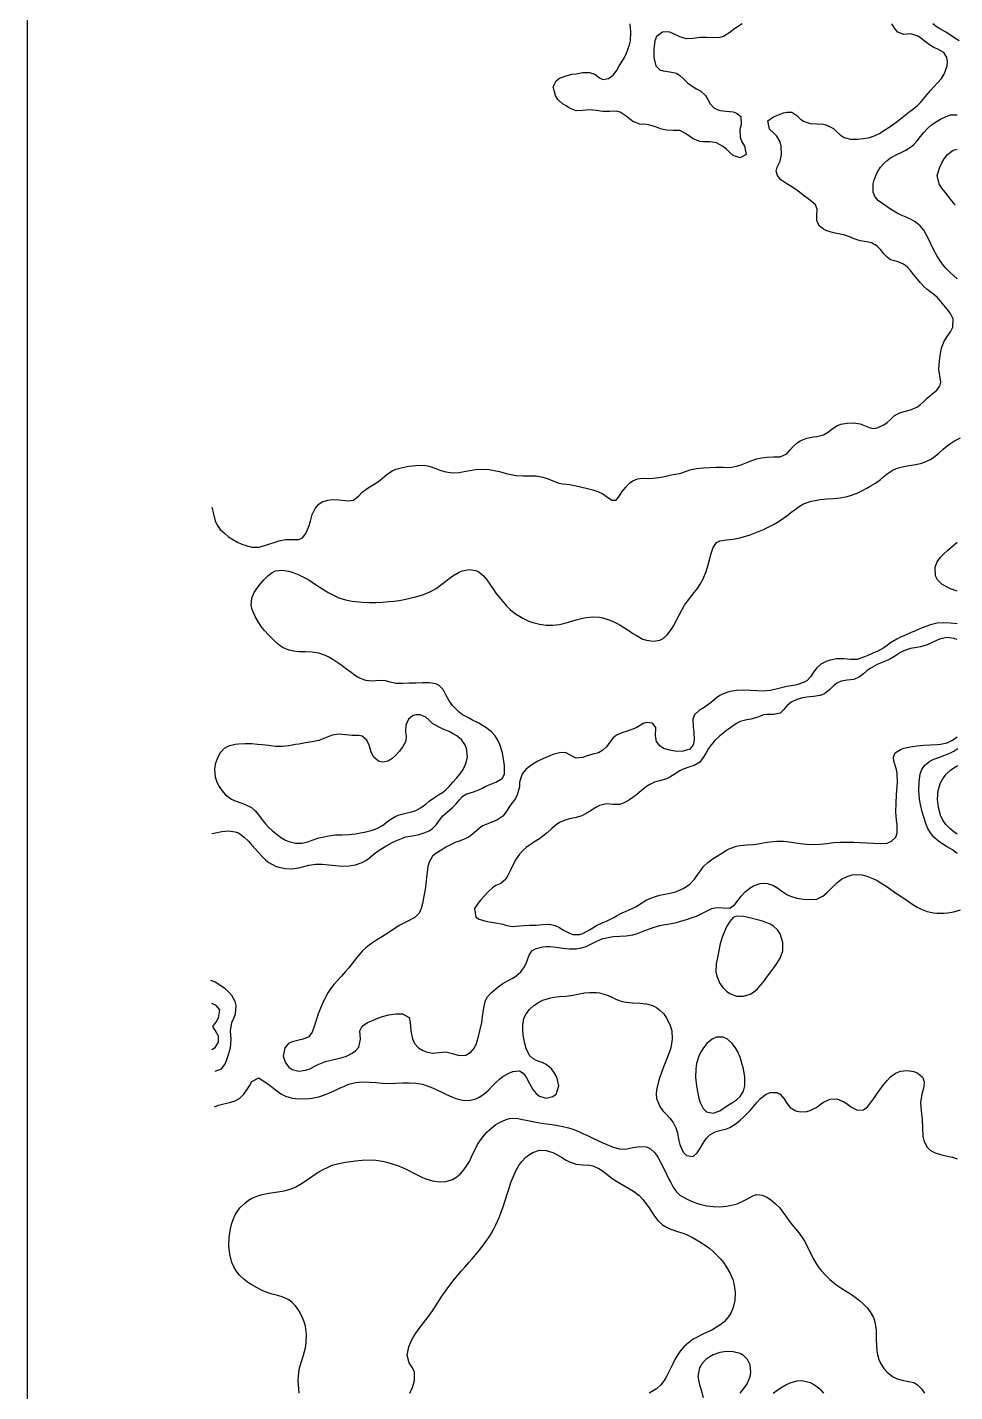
# Model space of a CAD drawing. Header units: metres. Extents: x 0 to 190, y 0 to 286.
# Drawn here: x 0 to 60.9, y 60.7 to 150.3 of the extents above; entities that cross this region are included whole.
import ezdxf

# ---------------------------------------------------------------- set-up
doc = ezdxf.new("R2010")
doc.units = ezdxf.units.M
doc.layers.add('engrave', color=7, linetype='Continuous')
doc.layers.add('outline', color=7, linetype='Continuous')

msp = doc.modelspace()

# ---------------------------------------------------------------- linework, layer by layer
at = {"layer": 'engrave'}
for points in [[(12.13, 118.8), (12.22, 118.44), (12.35, 117.9), (12.47, 117.61), (12.68, 117.34), (12.97, 117.06), (13.22, 116.86), (13.44, 116.71), (13.8, 116.51), (14.1, 116.36), (14.5, 116.23), (14.76, 116.18), (15.2, 116.18), (15.45, 116.23), (15.86, 116.36), (16.28, 116.51), (16.52, 116.58), (16.96, 116.67), (17.4, 116.67), (17.84, 116.67), (18.07, 116.78), (18.3, 117.06), (18.49, 117.52), (18.6, 117.89), (18.71, 118.32), (18.92, 118.72), (19.15, 118.99), (19.37, 119.15), (19.74, 119.27), (20.03, 119.31), (20.47, 119.29), (20.69, 119.25), (21.13, 119.21), (21.42, 119.27), (21.77, 119.55), (22.01, 119.78), (22.23, 119.96), (22.45, 120.11), (22.89, 120.38), (23.11, 120.53), (23.33, 120.7), (23.61, 120.94), (23.98, 121.19), (24.2, 121.29), (24.64, 121.41), (25.06, 121.49), (25.3, 121.52), (25.74, 121.56), (26.18, 121.54), (26.41, 121.49), (26.84, 121.34), (27.17, 121.21), (27.5, 121.11), (27.94, 121.06), (28.38, 121.08), (28.81, 121.16), (29.07, 121.21), (29.47, 121.28), (29.91, 121.3), (30.35, 121.27), (30.68, 121.21), (31.01, 121.14), (31.45, 121.02), (31.78, 120.94), (32.11, 120.88), (32.55, 120.85), (32.99, 120.86), (33.43, 120.85), (33.87, 120.78), (34.22, 120.66), (34.52, 120.52), (34.91, 120.38), (35.18, 120.33), (35.62, 120.28), (36.06, 120.2), (36.44, 120.11), (36.72, 120.04), (37.16, 119.94), (37.48, 119.83), (37.82, 119.67), (38.04, 119.51), (38.39, 119.27), (38.69, 119.27), (38.91, 119.55), (39.09, 119.83), (39.32, 120.11), (39.57, 120.37), (39.79, 120.54), (40.09, 120.66), (40.45, 120.7), (40.89, 120.69), (41.33, 120.72), (41.77, 120.8), (42.21, 120.9), (42.43, 120.94), (42.87, 121.02), (43.31, 121.17), (43.53, 121.25), (43.97, 121.35), (44.4, 121.38), (44.84, 121.4), (45.28, 121.43), (45.72, 121.42), (46.16, 121.41), (46.59, 121.49), (46.82, 121.56), (47.26, 121.74), (47.48, 121.83), (47.92, 121.97), (48.23, 122.04), (48.58, 122.09), (49.02, 122.1), (49.46, 122.1), (49.89, 122.3), (50.11, 122.56), (50.33, 122.81), (50.55, 123.01), (50.77, 123.16), (51.21, 123.34), (51.65, 123.42), (51.87, 123.45), (52.31, 123.56), (52.57, 123.7), (52.93, 123.98), (53.19, 124.15), (53.45, 124.26), (53.85, 124.32), (54.29, 124.33), (54.72, 124.27), (54.94, 124.19), (55.38, 124), (55.6, 123.97), (55.82, 124.01), (56.26, 124.2), (56.48, 124.36), (56.7, 124.55), (56.98, 124.81), (57.36, 125.02), (57.61, 125.09), (58.02, 125.19), (58.43, 125.36), (58.68, 125.54), (58.9, 125.75), (59.12, 125.96), (59.4, 126.19), (59.72, 126.47), (59.94, 126.75), (60.01, 127.02), (59.97, 127.3), (59.88, 127.85), (59.93, 128.41), (59.99, 128.9), (60.05, 129.24), (60.21, 129.67), (60.43, 130), (60.65, 130.31), (60.8, 130.62), (60.82, 131.18), (60.65, 131.52), (60.43, 131.8), (60.21, 132.06), (59.99, 132.34), (59.78, 132.59), (59.47, 132.84), (59.12, 133.1), (58.9, 133.3), (58.68, 133.54), (58.46, 133.79), (58.24, 134.06), (58.02, 134.34), (57.8, 134.59), (57.55, 134.77), (57.14, 134.93), (56.71, 135.05), (56.48, 135.21), (56.26, 135.45), (56.04, 135.73), (55.82, 135.95), (55.46, 136.16), (55.16, 136.23), (54.72, 136.3), (54.31, 136.43), (54.07, 136.54), (53.63, 136.68), (53.41, 136.73), (52.97, 136.83), (52.53, 136.96), (52.31, 137.06), (52.01, 137.27), (51.87, 137.63), (51.87, 137.92), (51.88, 138.37), (51.78, 138.65), (51.48, 138.93), (51.21, 139.11), (50.99, 139.27), (50.72, 139.48), (50.35, 139.76), (50.11, 139.91), (49.89, 140.03), (49.51, 140.31), (49.28, 140.59), (49.19, 140.86), (49.27, 141.14), (49.46, 141.53), (49.55, 141.97), (49.53, 142.52), (49.45, 142.8), (49.24, 143.16), (49.02, 143.39), (48.76, 143.63), (48.64, 144.18), (49.02, 144.44), (49.24, 144.53), (49.67, 144.7), (49.89, 144.75), (50.23, 144.74), (50.55, 144.52), (50.77, 144.3), (50.99, 144.15), (51.43, 144), (51.87, 143.98), (52.31, 143.95), (52.53, 143.9), (52.97, 143.67), (53.19, 143.46), (53.41, 143.25), (53.67, 143.08), (54.07, 142.97), (54.51, 142.98), (54.94, 143.02), (55.33, 143.08), (55.6, 143.16), (55.98, 143.35), (56.26, 143.53), (56.48, 143.67), (56.84, 143.91), (57.14, 144.13), (57.36, 144.31), (57.58, 144.49), (57.91, 144.74), (58.24, 144.98), (58.46, 145.16), (58.68, 145.39), (58.9, 145.64), (59.12, 145.9), (59.34, 146.16), (59.56, 146.41), (59.8, 146.68), (60.05, 146.95), (60.24, 147.23), (60.43, 147.78), (60.45, 148.06), (60.41, 148.34), (60.21, 148.67), (59.82, 148.89), (59.56, 148.99), (59.26, 149.17), (58.91, 149.44), (58.68, 149.62), (58.46, 149.76), (58.02, 149.88), (57.58, 149.85), (57.19, 150), (56.96, 150.27), (56.8, 150.55)], [(46.96, 150.55), (46.6, 150.31), (46.38, 150.15), (46.16, 149.98), (45.74, 149.72), (45.5, 149.64), (45.06, 149.63), (44.62, 149.65), (44.19, 149.64), (43.75, 149.58), (43.31, 149.56), (42.87, 149.69), (42.65, 149.81), (42.21, 150), (41.99, 150.02), (41.72, 150), (41.34, 149.72), (41.23, 149.44), (41.17, 148.89), (41.16, 148.34), (41.29, 147.78), (41.55, 147.52), (41.77, 147.45), (42.21, 147.4), (42.65, 147.3), (42.87, 147.16), (43.09, 146.95), (43.37, 146.68), (43.75, 146.41), (43.97, 146.28), (44.25, 146.12), (44.55, 145.85), (44.71, 145.57), (44.86, 145.29), (45.12, 145.01), (45.5, 144.85), (45.94, 144.8), (46.38, 144.76), (46.6, 144.67), (46.87, 144.46), (46.9, 143.91), (46.81, 143.63), (46.82, 143.08), (46.94, 142.8), (47.11, 142.52), (47.23, 141.97), (46.82, 141.75), (46.38, 141.9), (46.16, 142.09), (45.94, 142.31), (45.67, 142.52), (45.28, 142.72), (44.84, 142.79), (44.4, 142.8), (44.19, 142.82), (43.75, 142.99), (43.53, 143.15), (43.25, 143.35), (42.87, 143.53), (42.43, 143.55), (41.99, 143.56), (41.66, 143.63), (41.33, 143.76), (40.89, 143.9), (40.67, 143.93), (40.23, 143.95), (39.79, 144.14), (39.57, 144.31), (39.35, 144.49), (38.95, 144.74), (38.7, 144.82), (38.26, 144.79), (37.82, 144.78), (37.38, 144.86), (36.94, 144.9), (36.5, 144.85), (36.06, 144.84), (35.62, 145.01), (35.4, 145.16), (35.17, 145.29), (34.86, 145.57), (34.69, 145.85), (34.55, 146.4), (34.74, 146.8), (34.96, 146.98), (35.4, 147.13), (35.77, 147.23), (36.06, 147.27), (36.5, 147.34), (36.94, 147.36), (37.28, 147.23), (37.6, 147), (37.82, 146.9), (38.18, 146.95), (38.48, 147.18), (38.7, 147.47), (38.89, 147.78), (39.06, 148.06), (39.23, 148.34), (39.37, 148.61), (39.57, 149.17), (39.62, 149.44), (39.64, 150), (39.6, 150.55)], [(61.21, 149.44), (60.87, 149.64), (60.65, 149.81), (60.34, 150), (59.99, 150.19), (59.78, 150.32), (59.49, 150.55)], [(61.09, 133.79), (60.87, 133.99), (60.63, 134.22), (60.35, 134.5), (60.12, 134.77), (59.93, 135.05), (59.76, 135.33), (59.56, 135.69), (59.34, 136.14), (59.2, 136.43), (59.05, 136.71), (58.89, 136.99), (58.66, 137.27), (58.33, 137.54), (58.02, 137.71), (57.79, 137.82), (57.36, 138.01), (57.14, 138.11), (56.7, 138.37), (56.48, 138.52), (56.26, 138.67), (55.92, 138.93), (55.68, 139.2), (55.57, 139.48), (55.57, 140.03), (55.64, 140.31), (55.82, 140.78), (56.04, 141.14), (56.26, 141.38), (56.48, 141.57), (56.7, 141.74), (57.13, 141.97), (57.36, 142.08), (57.71, 142.25), (58.02, 142.44), (58.24, 142.63), (58.46, 142.87), (58.68, 143.15), (58.9, 143.42), (59.12, 143.66), (59.41, 143.91), (59.78, 144.16), (59.99, 144.29), (60.36, 144.46), (60.65, 144.57), (61.09, 144.56)], [(60.95, 138.65), (60.74, 138.93), (60.52, 139.2), (60.3, 139.48), (60.08, 139.76), (59.9, 140.03), (59.78, 140.59), (59.94, 141.14), (60.08, 141.42), (60.24, 141.69), (60.45, 141.97), (60.82, 142.25), (61.09, 142.31)], [(12.13, 97.36), (12.36, 97.41), (12.79, 97.49), (13.22, 97.53), (13.66, 97.48), (13.88, 97.4), (14.25, 97.13), (14.53, 96.86), (14.76, 96.6), (14.98, 96.35), (15.2, 96.09), (15.42, 95.85), (15.64, 95.64), (15.86, 95.47), (16.3, 95.23), (16.52, 95.15), (16.96, 95.06), (17.4, 95.05), (17.84, 95.11), (18.16, 95.2), (18.49, 95.28), (18.93, 95.35), (19.37, 95.36), (19.81, 95.31), (20.25, 95.26), (20.69, 95.22), (21.13, 95.24), (21.57, 95.31), (22.01, 95.47), (22.23, 95.6), (22.45, 95.75), (22.78, 96.03), (23.11, 96.26), (23.33, 96.4), (23.62, 96.58), (23.98, 96.77), (24.2, 96.88), (24.64, 97.06), (24.86, 97.14), (25.3, 97.22), (25.74, 97.3), (26.07, 97.41), (26.4, 97.54), (26.62, 97.7), (26.89, 97.96), (27.08, 98.24), (27.3, 98.52), (27.61, 98.79), (27.93, 99.07), (28.16, 99.29), (28.38, 99.56), (28.6, 99.79), (28.81, 99.95), (29.25, 100.08), (29.55, 100.18), (29.91, 100.35), (30.13, 100.48), (30.57, 100.65), (30.79, 100.73), (31.22, 101.01), (31.36, 101.28), (31.36, 101.84), (31.27, 102.39), (31.21, 102.67), (31.04, 103.22), (30.92, 103.5), (30.74, 103.78), (30.49, 104.05), (30.13, 104.33), (29.91, 104.47), (29.66, 104.61), (29.25, 104.82), (29.03, 104.93), (28.6, 105.15), (28.38, 105.34), (28.16, 105.55), (27.94, 105.78), (27.72, 106.07), (27.5, 106.48), (27.31, 106.82), (27.06, 107.08), (26.84, 107.19), (26.4, 107.26), (25.96, 107.26), (25.52, 107.25), (25.08, 107.23), (24.64, 107.22), (24.2, 107.21), (23.76, 107.32), (23.54, 107.4), (23.11, 107.42), (22.67, 107.38), (22.23, 107.42), (21.79, 107.6), (21.57, 107.73), (21.27, 107.93), (20.91, 108.2), (20.69, 108.38), (20.47, 108.54), (20.14, 108.76), (19.81, 108.95), (19.59, 109.05), (19.15, 109.2), (18.71, 109.27), (18.28, 109.29), (17.84, 109.3), (17.62, 109.32), (17.18, 109.41), (16.77, 109.59), (16.52, 109.76), (16.3, 109.95), (16.08, 110.17), (15.84, 110.42), (15.59, 110.7), (15.37, 110.97), (15.18, 111.25), (14.98, 111.61), (14.77, 112.08), (14.71, 112.36), (14.76, 112.83), (14.9, 113.19), (15.08, 113.46), (15.3, 113.74), (15.54, 114.02), (15.81, 114.29), (16.08, 114.5), (16.3, 114.61), (16.74, 114.67), (17.18, 114.6), (17.4, 114.53), (17.84, 114.35), (18.06, 114.25), (18.49, 114.02), (18.71, 113.87), (18.93, 113.73), (19.34, 113.46), (19.59, 113.3), (19.81, 113.18), (20.25, 112.95), (20.47, 112.85), (20.91, 112.71), (21.34, 112.63), (21.57, 112.6), (22.01, 112.56), (22.45, 112.54), (22.89, 112.54), (23.33, 112.56), (23.76, 112.6), (24.08, 112.63), (24.42, 112.68), (24.86, 112.76), (25.3, 112.86), (25.52, 112.91), (25.96, 113.04), (26.35, 113.19), (26.62, 113.32), (26.85, 113.46), (27.24, 113.74), (27.5, 113.94), (27.72, 114.12), (27.95, 114.29), (28.38, 114.53), (28.6, 114.61), (29.03, 114.7), (29.47, 114.64), (29.69, 114.52), (29.96, 114.29), (30.19, 114.02), (30.39, 113.74), (30.58, 113.46), (30.79, 113.16), (31.01, 112.87), (31.23, 112.6), (31.45, 112.35), (31.73, 112.08), (32.07, 111.8), (32.33, 111.63), (32.55, 111.5), (32.99, 111.3), (33.21, 111.23), (33.65, 111.11), (34.08, 111.05), (34.52, 111.05), (34.96, 111.1), (35.4, 111.21), (35.62, 111.27), (36.06, 111.39), (36.5, 111.51), (36.72, 111.56), (37.16, 111.6), (37.6, 111.57), (37.82, 111.53), (38.26, 111.38), (38.58, 111.25), (38.92, 111.07), (39.13, 110.94), (39.51, 110.7), (39.79, 110.51), (40.01, 110.37), (40.44, 110.14), (40.67, 110.06), (41.11, 109.99), (41.55, 110.06), (41.77, 110.18), (42.04, 110.42), (42.26, 110.7), (42.43, 110.97), (42.65, 111.38), (42.86, 111.8), (43.01, 112.08), (43.18, 112.36), (43.37, 112.63), (43.58, 112.91), (43.81, 113.19), (44.03, 113.46), (44.21, 113.74), (44.4, 114.09), (44.6, 114.57), (44.68, 114.85), (44.83, 115.4), (44.9, 115.68), (45.06, 116.15), (45.28, 116.47), (45.5, 116.59), (45.94, 116.65), (46.38, 116.7), (46.8, 116.78), (47.04, 116.85), (47.48, 116.99), (47.7, 117.07), (48.14, 117.25), (48.36, 117.34), (48.8, 117.55), (49.02, 117.67), (49.39, 117.89), (49.67, 118.07), (49.89, 118.23), (50.17, 118.44), (50.53, 118.72), (50.77, 118.89), (50.99, 119.01), (51.43, 119.17), (51.87, 119.27), (52.09, 119.3), (52.53, 119.34), (52.97, 119.37), (53.41, 119.42), (53.85, 119.51), (54.07, 119.57), (54.51, 119.73), (54.73, 119.83), (55.16, 120.05), (55.38, 120.17), (55.72, 120.38), (56.04, 120.62), (56.26, 120.81), (56.48, 120.99), (56.81, 121.21), (57.14, 121.36), (57.58, 121.48), (57.8, 121.52), (58.24, 121.59), (58.68, 121.67), (58.98, 121.77), (59.34, 121.93), (59.56, 122.08), (59.85, 122.32), (60.16, 122.6), (60.43, 122.82), (60.65, 122.98), (60.92, 123.15), (61.31, 123.35)], [(61.09, 113.28), (60.65, 113.44), (60.43, 113.55), (60.08, 113.74), (59.8, 114.02), (59.67, 114.29), (59.63, 114.85), (59.78, 115.22), (59.99, 115.51), (60.21, 115.73), (60.46, 115.95), (60.77, 116.23), (61.09, 116.51)], [(61.09, 111.14), (60.65, 111.19), (60.21, 111.21), (59.78, 111.17), (59.34, 111.08), (59.03, 110.97), (58.68, 110.83), (58.4, 110.7), (58.02, 110.54), (57.74, 110.42), (57.36, 110.26), (57.12, 110.14), (56.7, 109.88), (56.48, 109.72), (56.26, 109.57), (55.82, 109.33), (55.6, 109.24), (55.17, 109.03), (54.94, 108.94), (54.51, 108.79), (54.07, 108.79), (53.63, 108.84), (53.19, 108.84), (52.76, 108.76), (52.53, 108.69), (52.14, 108.48), (51.87, 108.25), (51.65, 107.97), (51.45, 107.65), (51.21, 107.4), (50.99, 107.28), (50.55, 107.13), (50.33, 107.08), (49.89, 107.01), (49.46, 106.92), (49.11, 106.82), (48.8, 106.75), (48.36, 106.72), (47.92, 106.73), (47.48, 106.76), (47.04, 106.78), (46.6, 106.76), (46.16, 106.7), (45.72, 106.54), (45.5, 106.43), (45.28, 106.27), (44.95, 105.99), (44.62, 105.74), (44.4, 105.6), (44.14, 105.44), (43.84, 105.16), (43.73, 104.88), (43.75, 104.35), (43.79, 104.05), (43.81, 103.5), (43.75, 103.19), (43.53, 102.91), (43.09, 102.77), (42.65, 102.76), (42.21, 102.83), (41.79, 102.95), (41.55, 103.12), (41.33, 103.4), (41.26, 103.78), (41.28, 104.33), (41.07, 104.61), (40.67, 104.66), (40.45, 104.6), (40.05, 104.33), (39.79, 104.21), (39.35, 104.06), (39.13, 104.01), (38.7, 103.83), (38.48, 103.65), (38.26, 103.37), (38.04, 103.06), (37.82, 102.83), (37.52, 102.67), (37.16, 102.58), (36.72, 102.44), (36.5, 102.35), (36.06, 102.31), (35.84, 102.42), (35.4, 102.67), (35.18, 102.69), (34.96, 102.67), (34.52, 102.55), (34.12, 102.39), (33.87, 102.28), (33.55, 102.12), (33.21, 101.92), (32.99, 101.76), (32.75, 101.56), (32.51, 101.28), (32.33, 100.73), (32.33, 100.44), (32.19, 99.9), (32.04, 99.62), (31.84, 99.35), (31.64, 99.07), (31.45, 98.78), (31.23, 98.51), (30.85, 98.24), (30.57, 98.14), (30.14, 97.96), (29.91, 97.86), (29.68, 97.69), (29.35, 97.41), (29.03, 97.15), (28.81, 97.03), (28.38, 96.86), (28.16, 96.79), (27.72, 96.58), (27.5, 96.47), (27.23, 96.3), (26.84, 96.06), (26.62, 95.87), (26.4, 95.49), (26.31, 95.2), (26.24, 94.64), (26.18, 94.09), (26.15, 93.81), (26.06, 93.26), (25.96, 92.76), (25.87, 92.43), (25.74, 92.14), (25.49, 91.87), (25.08, 91.65), (24.86, 91.55), (24.42, 91.32), (24.2, 91.18), (23.98, 91.02), (23.61, 90.77), (23.33, 90.59), (23.11, 90.46), (22.7, 90.21), (22.45, 90.03), (22.23, 89.85), (22.01, 89.63), (21.79, 89.38), (21.57, 89.11), (21.35, 88.83), (21.13, 88.55), (20.89, 88.28), (20.64, 88), (20.38, 87.72), (20.14, 87.45), (19.92, 87.17), (19.74, 86.89), (19.59, 86.62), (19.37, 86.16), (19.21, 85.79), (19.11, 85.51), (18.94, 84.96), (18.85, 84.68), (18.71, 84.31), (18.49, 84.02), (18.13, 83.85), (17.84, 83.79), (17.4, 83.69), (17.16, 83.57), (16.92, 83.29), (16.82, 82.74), (16.96, 82.3), (17.18, 82.01), (17.4, 81.86)], [(61.09, 110.1), (60.87, 110.17), (60.43, 110.23), (59.99, 110.15), (59.78, 110.07), (59.35, 109.86), (59.12, 109.76), (58.68, 109.63), (58.44, 109.59), (58.02, 109.51), (57.58, 109.36), (57.36, 109.25), (57.03, 109.03), (56.7, 108.84), (56.48, 108.73), (56.04, 108.56), (55.82, 108.47), (55.38, 108.21), (55.16, 108.04), (54.94, 107.86), (54.66, 107.65), (54.29, 107.48), (53.85, 107.44), (53.47, 107.37), (53.19, 107.24), (52.97, 107.06), (52.73, 106.82), (52.38, 106.54), (52.09, 106.44), (51.65, 106.37), (51.21, 106.31), (50.92, 106.27), (50.55, 106.17), (50.18, 105.99), (49.89, 105.74), (49.67, 105.48), (49.46, 105.27), (49.02, 105.18), (48.58, 105.19), (48.36, 105.15), (47.92, 104.99), (47.54, 104.88), (47.26, 104.83), (46.82, 104.72), (46.6, 104.6), (46.22, 104.33), (45.94, 104.12), (45.72, 103.95), (45.5, 103.77), (45.19, 103.5), (44.95, 103.22), (44.75, 102.95), (44.59, 102.67), (44.4, 102.35), (44.19, 102.06), (43.8, 101.84), (43.53, 101.75), (43.09, 101.59), (42.87, 101.48), (42.55, 101.28), (42.21, 101.06), (41.99, 100.95), (41.55, 100.83), (41.21, 100.73), (40.89, 100.59), (40.67, 100.45), (40.34, 100.18), (40.03, 99.9), (39.79, 99.73), (39.57, 99.58), (39.16, 99.35), (38.92, 99.27), (38.48, 99.28), (38.04, 99.31), (37.6, 99.21), (37.34, 99.07), (36.94, 98.81), (36.72, 98.67), (36.44, 98.52), (36.06, 98.41), (35.62, 98.33), (35.33, 98.24), (34.96, 98.08), (34.74, 97.93), (34.46, 97.69), (34.16, 97.41), (33.87, 97.18), (33.65, 97.02), (33.39, 96.86), (32.99, 96.6), (32.77, 96.45), (32.55, 96.25), (32.33, 96.01), (32.11, 95.71), (31.89, 95.29), (31.72, 94.92), (31.59, 94.64), (31.44, 94.37), (31.11, 94.09), (30.79, 93.94), (30.57, 93.79), (30.28, 93.54), (30.02, 93.26), (29.78, 92.98), (29.56, 92.7), (29.38, 92.43), (29.46, 91.87), (29.69, 91.73), (30.13, 91.61), (30.35, 91.57), (30.79, 91.5), (31.23, 91.4), (31.51, 91.32), (31.89, 91.26), (32.33, 91.29), (32.62, 91.32), (32.99, 91.34), (33.43, 91.34), (33.87, 91.38), (34.3, 91.41), (34.67, 91.32), (34.96, 91.19), (35.18, 91.04), (35.62, 90.81), (35.84, 90.74)], [(17.18, 96.83), (17.62, 96.73), (18.06, 96.74), (18.49, 96.85), (18.71, 96.92), (19.15, 97.07), (19.39, 97.13), (19.81, 97.22), (20.25, 97.27), (20.69, 97.28), (21.13, 97.29), (21.57, 97.34), (21.9, 97.41), (22.23, 97.48), (22.67, 97.58), (22.96, 97.69), (23.33, 97.88), (23.54, 98.05), (23.78, 98.24), (24.2, 98.5), (24.42, 98.59), (24.86, 98.71), (25.24, 98.79), (25.52, 98.88), (25.88, 99.07), (26.18, 99.3), (26.4, 99.48), (26.62, 99.64), (27.02, 99.9), (27.28, 100.06), (27.5, 100.24), (27.72, 100.45), (27.96, 100.73), (28.2, 101.01), (28.43, 101.28), (28.63, 101.56), (28.81, 101.96), (28.91, 102.39), (28.86, 102.95), (28.74, 103.22), (28.55, 103.5), (28.22, 103.78), (27.94, 103.94), (27.72, 104.06), (27.28, 104.25), (27.06, 104.34), (26.62, 104.6), (26.4, 104.81), (26.18, 105.01), (25.82, 105.16), (25.52, 105.17), (25.3, 105.09), (25.04, 104.88), (24.86, 104.49), (24.85, 104.05), (24.89, 103.78), (24.86, 103.42), (24.64, 103.03), (24.42, 102.76), (24.2, 102.51), (23.98, 102.3), (23.71, 102.12), (23.33, 102.04), (23.07, 102.12), (22.77, 102.39), (22.62, 102.67), (22.45, 103.17), (22.3, 103.5), (22.01, 103.76), (21.79, 103.81), (21.35, 103.81), (20.91, 103.84), (20.47, 103.88), (20.03, 103.82), (19.81, 103.74), (19.37, 103.56), (19.15, 103.48), (18.71, 103.38), (18.28, 103.32), (17.84, 103.24), (17.62, 103.21), (17.18, 103.13), (16.74, 103.07), (16.3, 103.09), (15.86, 103.15), (15.42, 103.2), (15.12, 103.22), (14.76, 103.25), (14.32, 103.26), (13.88, 103.23), (13.66, 103.21), (13.22, 103.11), (12.93, 102.95), (12.68, 102.67), (12.52, 102.39), (12.35, 101.91), (12.29, 101.56), (12.35, 101.08), (12.46, 100.73), (12.61, 100.45), (12.79, 100.18), (13.02, 99.9), (13.42, 99.62), (13.66, 99.51), (14.1, 99.36), (14.32, 99.28), (14.73, 99.07), (14.98, 98.85), (15.2, 98.57), (15.42, 98.27), (15.64, 98), (15.86, 97.77), (16.08, 97.56), (16.3, 97.38), (16.63, 97.13), (16.96, 96.93), (17.18, 96.83)], [(35.84, 90.74), (36.28, 90.73), (36.5, 90.8), (36.94, 91.04), (37.16, 91.18), (37.4, 91.32), (37.82, 91.51), (38.04, 91.6), (38.48, 91.83), (38.7, 91.95), (39.07, 92.15), (39.35, 92.27), (39.74, 92.43), (40.01, 92.57), (40.23, 92.72), (40.65, 92.98), (40.89, 93.1), (41.33, 93.26), (41.55, 93.31), (41.99, 93.4), (42.43, 93.49), (42.65, 93.56), (43.09, 93.76), (43.31, 93.89), (43.56, 94.09), (43.83, 94.37), (44.03, 94.64), (44.22, 94.92), (44.43, 95.2), (44.71, 95.47), (45.06, 95.73), (45.28, 95.86), (45.55, 96.03), (45.94, 96.26), (46.16, 96.38), (46.6, 96.54), (46.82, 96.58), (47.26, 96.61), (47.7, 96.64), (48.14, 96.71), (48.58, 96.79), (49.02, 96.85), (49.24, 96.86), (49.67, 96.86), (49.89, 96.84), (50.33, 96.77), (50.77, 96.71), (51.21, 96.67), (51.65, 96.65), (52.09, 96.66), (52.53, 96.71), (52.97, 96.77), (53.41, 96.8), (53.85, 96.8), (54.29, 96.79), (54.72, 96.78), (55.16, 96.75), (55.6, 96.72), (56.04, 96.7), (56.48, 96.74), (56.78, 96.86), (57.05, 97.13), (57.15, 97.41), (57.14, 97.96), (57.11, 98.24), (57.06, 98.79), (57.07, 99.35), (57.09, 99.9), (57.14, 100.45), (57.16, 100.73), (57.14, 101.28), (57.09, 101.56), (56.93, 102.12), (56.9, 102.39), (57.02, 102.67), (57.36, 102.89), (57.58, 102.96), (58.02, 103.05), (58.46, 103.12), (58.9, 103.17), (59.34, 103.2), (59.78, 103.21), (59.99, 103.23), (60.43, 103.33), (60.77, 103.5), (61.09, 103.72)], [(61.09, 96.06), (60.77, 96.3), (60.43, 96.49), (60.21, 96.61), (59.85, 96.86), (59.56, 97.13), (59.34, 97.4), (59.17, 97.69), (59.05, 97.96), (58.9, 98.43), (58.79, 98.79), (58.68, 99.28), (58.61, 99.62), (58.57, 100.18), (58.59, 100.73), (58.66, 101.28), (58.76, 101.56), (58.94, 101.84), (59.3, 102.12), (59.56, 102.24), (59.94, 102.39), (60.21, 102.48), (60.65, 102.66), (60.87, 102.78), (61.12, 102.95)], [(61.09, 97.32), (60.87, 97.47), (60.6, 97.69), (60.34, 97.96), (60.15, 98.24), (59.99, 98.57), (59.85, 99.07), (59.79, 99.62), (59.84, 100.18), (59.99, 100.7), (60.16, 101.01), (60.38, 101.28), (60.65, 101.52), (60.87, 101.67), (61.14, 101.84)], [(17.4, 81.86), (17.84, 81.75), (18.28, 81.81), (18.57, 81.91), (18.93, 82.1), (19.15, 82.22), (19.59, 82.4), (19.86, 82.46), (20.25, 82.54), (20.69, 82.65), (20.97, 82.74), (21.35, 82.93), (21.57, 83.08), (21.79, 83.33), (21.9, 83.85), (21.85, 84.4), (22.01, 84.72), (22.36, 84.96), (22.67, 85.08), (23.03, 85.23), (23.33, 85.34), (23.76, 85.46), (24.2, 85.51), (24.42, 85.51), (24.64, 85.51), (25.08, 85.27), (25.16, 84.96), (25.19, 84.4), (25.3, 83.88), (25.44, 83.57), (25.71, 83.29), (25.96, 83.13), (26.2, 83.02), (26.62, 82.94), (27.06, 82.98), (27.5, 83.02), (27.94, 82.92), (28.38, 82.78), (28.81, 82.8), (29.16, 83.02), (29.38, 83.29), (29.52, 83.57), (29.67, 84.13), (29.73, 84.4), (29.85, 84.96), (29.91, 85.34), (29.97, 85.79), (30.07, 86.34), (30.22, 86.62), (30.48, 86.89), (30.79, 87.17), (31.01, 87.35), (31.23, 87.51), (31.6, 87.72), (31.89, 87.87), (32.11, 88.01), (32.42, 88.28), (32.63, 88.55), (32.77, 88.83), (32.96, 89.38), (33.14, 89.66), (33.43, 89.82), (33.87, 89.92), (34.08, 89.94), (34.33, 89.94), (34.74, 89.9), (35.18, 89.84), (35.62, 89.8), (36.06, 89.8), (36.5, 89.87), (36.72, 89.95), (37.16, 90.16), (37.38, 90.28), (37.82, 90.46), (38.04, 90.52), (38.48, 90.59), (38.92, 90.62), (39.35, 90.65), (39.79, 90.71), (40.01, 90.77), (40.45, 90.94), (40.71, 91.04), (41.11, 91.2), (41.55, 91.32), (41.77, 91.36), (42.21, 91.43), (42.65, 91.52), (42.94, 91.6), (43.31, 91.71), (43.75, 91.86), (43.97, 91.94), (44.4, 92.15), (44.62, 92.26), (44.96, 92.43), (45.28, 92.51), (45.72, 92.49), (46.16, 92.46), (46.49, 92.7), (46.7, 92.98), (46.9, 93.26), (47.15, 93.54), (47.48, 93.8), (47.7, 93.92), (48.14, 94.08), (48.36, 94.11), (48.62, 94.09), (49.02, 93.94), (49.24, 93.81), (49.63, 93.54), (49.89, 93.36), (50.13, 93.26), (50.55, 93.12), (50.99, 93.06), (51.43, 93.02), (51.87, 93.06), (52.26, 93.26), (52.53, 93.47), (52.75, 93.69), (52.97, 93.91), (53.19, 94.13), (53.49, 94.37), (53.85, 94.55), (54.19, 94.64), (54.51, 94.67), (54.85, 94.64), (55.16, 94.57), (55.6, 94.39), (55.82, 94.28), (56.14, 94.09), (56.48, 93.86), (56.7, 93.7), (56.95, 93.54), (57.36, 93.26), (57.58, 93.11), (57.8, 92.96), (58.18, 92.7), (58.46, 92.53), (58.68, 92.42), (59.12, 92.24), (59.54, 92.15), (59.78, 92.13), (60.21, 92.13), (60.47, 92.15), (60.87, 92.22), (61.31, 92.36)], [(46.16, 86.85), (46.6, 86.68), (47.04, 86.68), (47.48, 86.82), (47.7, 86.95), (47.96, 87.17), (48.2, 87.45), (48.42, 87.72), (48.63, 88), (48.84, 88.28), (49.05, 88.55), (49.25, 88.83), (49.46, 89.18), (49.63, 89.66), (49.64, 90.21), (49.46, 90.77), (49.28, 91.04), (49.02, 91.28), (48.8, 91.42), (48.36, 91.59), (48.14, 91.66), (47.7, 91.77), (47.26, 91.86), (47.04, 91.91), (46.6, 91.94), (46.38, 91.85), (46.16, 91.59), (45.94, 91.23), (45.73, 90.77), (45.63, 90.49), (45.5, 90.04), (45.42, 89.66), (45.31, 89.11), (45.26, 88.83), (45.24, 88.28), (45.29, 88), (45.5, 87.51), (45.72, 87.22), (45.94, 87.01), (46.16, 86.85)], [(12.35, 81.76), (12.76, 81.91), (12.98, 82.19), (13.09, 82.46), (13.22, 82.84), (13.35, 83.29), (13.39, 83.85), (13.35, 84.4), (13.44, 84.95), (13.57, 85.23), (13.67, 85.51), (13.72, 86.06), (13.65, 86.34), (13.44, 86.72), (13.22, 86.97), (12.99, 87.17), (12.59, 87.45), (12.35, 87.6), (12.05, 87.72)], [(12.13, 83.18), (12.35, 83.3), (12.57, 83.65), (12.57, 84.05), (12.37, 84.4), (12.2, 84.68), (12.38, 84.96), (12.57, 85.26), (12.64, 85.79), (12.41, 86.06), (12.13, 86.2)], [(12.29, 79.42), (12.57, 79.53), (13.01, 79.64), (13.29, 79.7), (13.66, 79.81), (13.93, 79.97), (14.22, 80.25), (14.42, 80.53), (14.59, 80.8), (14.76, 81.08), (15.2, 81.32), (15.56, 81.08), (15.86, 80.87), (16.08, 80.7), (16.31, 80.53), (16.71, 80.25), (16.96, 80.12), (17.4, 79.99), (17.62, 79.95), (18.06, 79.93), (18.49, 79.95), (18.71, 79.98), (19.15, 80.07), (19.59, 80.22), (19.81, 80.31), (20.25, 80.5), (20.47, 80.61), (20.89, 80.8), (21.13, 80.9), (21.57, 81.01), (22.01, 81.05), (22.45, 81.03), (22.89, 81), (23.33, 80.97), (23.76, 80.95), (24.2, 80.96), (24.64, 80.98), (25.08, 80.99), (25.52, 80.96), (25.96, 80.89), (26.26, 80.8), (26.62, 80.66), (26.91, 80.53), (27.28, 80.35), (27.5, 80.24), (27.94, 80.04), (28.16, 79.95), (28.6, 79.84), (29.03, 79.82), (29.47, 79.93), (29.69, 80.04), (30, 80.25), (30.31, 80.53), (30.57, 80.8), (30.79, 81.02), (31.01, 81.22), (31.23, 81.4), (31.63, 81.63), (31.89, 81.74), (32.33, 81.78), (32.58, 81.63), (32.78, 81.36), (32.99, 80.95), (33.21, 80.54), (33.43, 80.28), (33.65, 80.12), (34.08, 79.98), (34.52, 80.08), (34.75, 80.25), (34.91, 80.8), (34.78, 81.36), (34.64, 81.63), (34.43, 81.91), (34.09, 82.19), (33.87, 82.3), (33.45, 82.46), (33.21, 82.58), (32.99, 82.78), (32.77, 83.25), (32.68, 83.57), (32.58, 84.13), (32.55, 84.49), (32.55, 84.78), (32.62, 85.23), (32.77, 85.53), (32.99, 85.81), (33.28, 86.06), (33.65, 86.3), (33.87, 86.41), (34.3, 86.56), (34.59, 86.62), (34.96, 86.65), (35.4, 86.68), (35.84, 86.74), (36.28, 86.83), (36.6, 86.89), (36.94, 86.93), (37.38, 86.92), (37.6, 86.89), (38.04, 86.76), (38.39, 86.62), (38.7, 86.47), (39.08, 86.34), (39.35, 86.28), (39.79, 86.25), (40.23, 86.23), (40.67, 86.18), (41.08, 86.06), (41.33, 85.94), (41.55, 85.77), (41.81, 85.51), (42, 85.23), (42.21, 84.82), (42.34, 84.4), (42.37, 83.85), (42.27, 83.29), (42.18, 83.02), (41.99, 82.51), (41.86, 82.19), (41.75, 81.91), (41.55, 81.37), (41.46, 81.08), (41.34, 80.53), (41.32, 80.25), (41.34, 79.97), (41.55, 79.43), (41.76, 79.14), (41.99, 78.9), (42.21, 78.66), (42.43, 78.38), (42.61, 78.04), (42.69, 77.76), (42.8, 77.21), (42.87, 76.93), (43.09, 76.44), (43.31, 76.21), (43.75, 76.14), (44, 76.38), (44.19, 76.66), (44.4, 77.03), (44.62, 77.35), (44.84, 77.57), (45.19, 77.76), (45.5, 77.85), (45.94, 77.97), (46.16, 78.06), (46.57, 78.31), (46.82, 78.53), (47.04, 78.73), (47.26, 78.95), (47.48, 79.18), (47.7, 79.43), (47.92, 79.7), (48.17, 79.97), (48.53, 80.25), (48.8, 80.36), (49.24, 80.35), (49.46, 80.24), (49.7, 79.97), (49.89, 79.65), (50.11, 79.37), (50.48, 79.14), (50.77, 79.08), (51.21, 79.1), (51.43, 79.16), (51.87, 79.39), (52.09, 79.56), (52.31, 79.71), (52.75, 79.92), (53.19, 79.93), (53.63, 79.75), (53.85, 79.61), (54.11, 79.42), (54.51, 79.2), (54.94, 79.22), (55.2, 79.42), (55.42, 79.7), (55.61, 79.97), (55.82, 80.29), (56.04, 80.59), (56.26, 80.88), (56.48, 81.14), (56.7, 81.38), (57.03, 81.63), (57.36, 81.76), (57.8, 81.8), (58.24, 81.74), (58.51, 81.63), (58.81, 81.36), (58.91, 81.08), (58.9, 80.72), (58.77, 80.25), (58.68, 79.7), (58.72, 79.14), (58.79, 78.59), (58.8, 78.04), (58.83, 77.48), (58.9, 77.18), (59.12, 76.77), (59.34, 76.55), (59.65, 76.38), (59.99, 76.27), (60.43, 76.18), (60.78, 76.1), (61.09, 75.99)], [(44.62, 79.09), (45.06, 78.99), (45.49, 79.14), (45.72, 79.31), (45.94, 79.46), (46.32, 79.7), (46.6, 79.87), (46.82, 80.08), (47.04, 80.44), (47.14, 80.8), (47.14, 81.36), (47.04, 81.91), (46.97, 82.19), (46.82, 82.67), (46.68, 83.02), (46.52, 83.29), (46.31, 83.57), (46, 83.85), (45.72, 83.99), (45.28, 83.99), (44.99, 83.85), (44.65, 83.57), (44.42, 83.29), (44.25, 83.02), (44.12, 82.74), (43.97, 82.26), (43.91, 81.91), (43.89, 81.36), (43.96, 80.8), (44.01, 80.53), (44.12, 79.97), (44.21, 79.7), (44.4, 79.31), (44.62, 79.09)], [(17.86, 60.6), (17.83, 60.88), (17.8, 61.43), (17.84, 61.97), (17.89, 62.26), (18.05, 62.81), (18.14, 63.09), (18.28, 63.59), (18.33, 63.92), (18.35, 64.47), (18.28, 65), (18.18, 65.3), (18.06, 65.62), (17.84, 66.03), (17.62, 66.34), (17.4, 66.56), (17.18, 66.73), (16.74, 66.93), (16.52, 67), (16.08, 67.11), (15.69, 67.24), (15.42, 67.35), (15.11, 67.52), (14.76, 67.71), (14.54, 67.85), (14.24, 68.07), (13.94, 68.35), (13.72, 68.63), (13.56, 68.9), (13.44, 69.18), (13.3, 69.73), (13.25, 70.29), (13.26, 70.84), (13.35, 71.39), (13.44, 71.77), (13.62, 72.22), (13.77, 72.5), (13.97, 72.78), (14.24, 73.05), (14.54, 73.29), (14.76, 73.41), (15.2, 73.59), (15.42, 73.66), (15.86, 73.75), (16.3, 73.81), (16.74, 73.87), (16.96, 73.92), (17.4, 74.05), (17.64, 74.16), (18.06, 74.4), (18.28, 74.55), (18.51, 74.71), (18.92, 74.99), (19.15, 75.14), (19.39, 75.27), (19.81, 75.48), (20.03, 75.57), (20.47, 75.7), (20.91, 75.78), (21.26, 75.82), (21.57, 75.86), (22.01, 75.9), (22.45, 75.92), (22.89, 75.9), (23.33, 75.84), (23.54, 75.79), (23.98, 75.67), (24.33, 75.55), (24.64, 75.42), (24.97, 75.27), (25.3, 75.1), (25.52, 74.99), (25.96, 74.77), (26.18, 74.68), (26.62, 74.55), (27.06, 74.48), (27.5, 74.5), (27.94, 74.63), (28.16, 74.76), (28.44, 74.99), (28.68, 75.27), (28.88, 75.55), (29.04, 75.82), (29.25, 76.27), (29.44, 76.65), (29.58, 76.93), (29.75, 77.21), (29.96, 77.48), (30.21, 77.76), (30.51, 78.04), (30.79, 78.25), (31.01, 78.39), (31.45, 78.59), (31.67, 78.64), (32.11, 78.66), (32.53, 78.59), (32.77, 78.54), (33.21, 78.44), (33.65, 78.36), (33.94, 78.31), (34.3, 78.27), (34.74, 78.21), (35.18, 78.13), (35.56, 78.04), (35.84, 77.95), (36.28, 77.76), (36.5, 77.67), (36.89, 77.48), (37.16, 77.36), (37.49, 77.21), (37.82, 77.05), (38.07, 76.93), (38.48, 76.76), (38.9, 76.65), (39.13, 76.64), (39.39, 76.65), (39.79, 76.73), (40.23, 76.81), (40.67, 76.78), (40.94, 76.65), (41.23, 76.38), (41.43, 76.1), (41.58, 75.82), (41.77, 75.44), (41.99, 75), (42.13, 74.71), (42.27, 74.44), (42.43, 74.14), (42.65, 73.82), (42.87, 73.61), (43.31, 73.36), (43.53, 73.26), (43.97, 73.09), (44.19, 73.02), (44.62, 72.92), (45.06, 72.87), (45.5, 72.85), (45.94, 72.89), (46.38, 72.98), (46.64, 73.05), (47.04, 73.23), (47.26, 73.34), (47.7, 73.58), (47.92, 73.65), (48.27, 73.61), (48.58, 73.48), (48.82, 73.33), (49.16, 73.05), (49.43, 72.78), (49.64, 72.5), (49.83, 72.22), (50.02, 71.95), (50.24, 71.67), (50.47, 71.39), (50.7, 71.12), (50.9, 70.84), (51.07, 70.56), (51.22, 70.29), (51.43, 69.86), (51.63, 69.46), (51.78, 69.18), (51.96, 68.9), (52.17, 68.63), (52.43, 68.35), (52.73, 68.07), (52.97, 67.87), (53.19, 67.69), (53.44, 67.52), (53.85, 67.26), (54.07, 67.12), (54.29, 66.97), (54.67, 66.69), (54.94, 66.46), (55.16, 66.24), (55.38, 65.95), (55.58, 65.58), (55.67, 65.3), (55.76, 64.75), (55.77, 64.2), (55.78, 63.64), (55.82, 63.24), (55.94, 62.81), (56.07, 62.54), (56.26, 62.23), (56.48, 61.98), (56.84, 61.71), (57.14, 61.55), (57.57, 61.43), (57.8, 61.4), (58.24, 61.3), (58.49, 61.15), (58.75, 60.88), (58.95, 60.6)], [(25.12, 60.6), (25.3, 60.98), (25.44, 61.43), (25.43, 61.98), (25.3, 62.27), (25.08, 62.6), (24.96, 63.09), (25.06, 63.64), (25.17, 63.92), (25.31, 64.2), (25.52, 64.54), (25.74, 64.86), (25.96, 65.14), (26.18, 65.42), (26.4, 65.71), (26.62, 66.02), (26.84, 66.35), (27.06, 66.69), (27.24, 66.97), (27.43, 67.24), (27.63, 67.52), (27.84, 67.8), (28.05, 68.07), (28.28, 68.35), (28.52, 68.63), (28.76, 68.9), (29.01, 69.18), (29.25, 69.45), (29.47, 69.71), (29.69, 69.98), (29.91, 70.26), (30.13, 70.56), (30.32, 70.84), (30.5, 71.12), (30.65, 71.39), (30.79, 71.67), (31.01, 72.18), (31.14, 72.5), (31.23, 72.78), (31.41, 73.33), (31.5, 73.61), (31.67, 74.14), (31.77, 74.44), (31.89, 74.75), (32.11, 75.25), (32.28, 75.55), (32.48, 75.82), (32.74, 76.1), (32.99, 76.28), (33.21, 76.42), (33.65, 76.56), (34.08, 76.55), (34.52, 76.41), (34.74, 76.3), (35.09, 76.1), (35.4, 75.91), (35.62, 75.8), (36.06, 75.65), (36.5, 75.6), (36.94, 75.57), (37.16, 75.53), (37.6, 75.33), (37.82, 75.18), (38.08, 74.99), (38.43, 74.71), (38.7, 74.53), (38.92, 74.4), (39.35, 74.16), (39.57, 74.03), (39.82, 73.88), (40.18, 73.61), (40.44, 73.33), (40.66, 73.05), (40.85, 72.78), (41.03, 72.5), (41.21, 72.22), (41.42, 71.95), (41.72, 71.67), (41.99, 71.5), (42.22, 71.39), (42.65, 71.24), (43.06, 71.12), (43.31, 71.02), (43.69, 70.84), (43.97, 70.68), (44.19, 70.55), (44.59, 70.29), (44.84, 70.1), (45.06, 69.91), (45.28, 69.7), (45.51, 69.46), (45.74, 69.18), (45.94, 68.89), (46.16, 68.5), (46.34, 68.07), (46.42, 67.8), (46.5, 67.24), (46.49, 66.69), (46.38, 66.24), (46.22, 65.86), (46.03, 65.58), (45.78, 65.3), (45.5, 65.08), (45.28, 64.93), (44.97, 64.75), (44.62, 64.59), (44.38, 64.47), (43.97, 64.27), (43.75, 64.15), (43.43, 63.92), (43.14, 63.64), (42.9, 63.37), (42.71, 63.09), (42.54, 62.81), (42.4, 62.54), (42.21, 62.14), (42, 61.71), (41.83, 61.43), (41.62, 61.15), (41.33, 60.89), (41.11, 60.75), (40.85, 60.6)], [(46.84, 60.6), (47.06, 60.88), (47.26, 61.18), (47.48, 61.69), (47.53, 61.98), (47.48, 62.47), (47.31, 62.81), (47.04, 63.08), (46.82, 63.2), (46.38, 63.33), (45.94, 63.35), (45.5, 63.28), (45.06, 63.12), (44.84, 63), (44.58, 62.81), (44.32, 62.54), (44.15, 62.26), (44.05, 61.71), (44.16, 61.15), (44.24, 60.88), (44.39, 60.32)], [(48.99, 60.6), (49.24, 60.78), (49.46, 60.93), (49.83, 61.15), (50.11, 61.29), (50.55, 61.41), (50.77, 61.43), (50.99, 61.42), (51.43, 61.31), (51.71, 61.15), (52.06, 60.88), (52.31, 60.61)]]:
    msp.add_lwpolyline(points, dxfattribs=at)
at = {"layer": 'outline'}
msp.add_lwpolyline([(0, 0), (190, 0), (190, 286), (0, 286)], close=True, dxfattribs=at)

doc.saveas('drawing.dxf')
